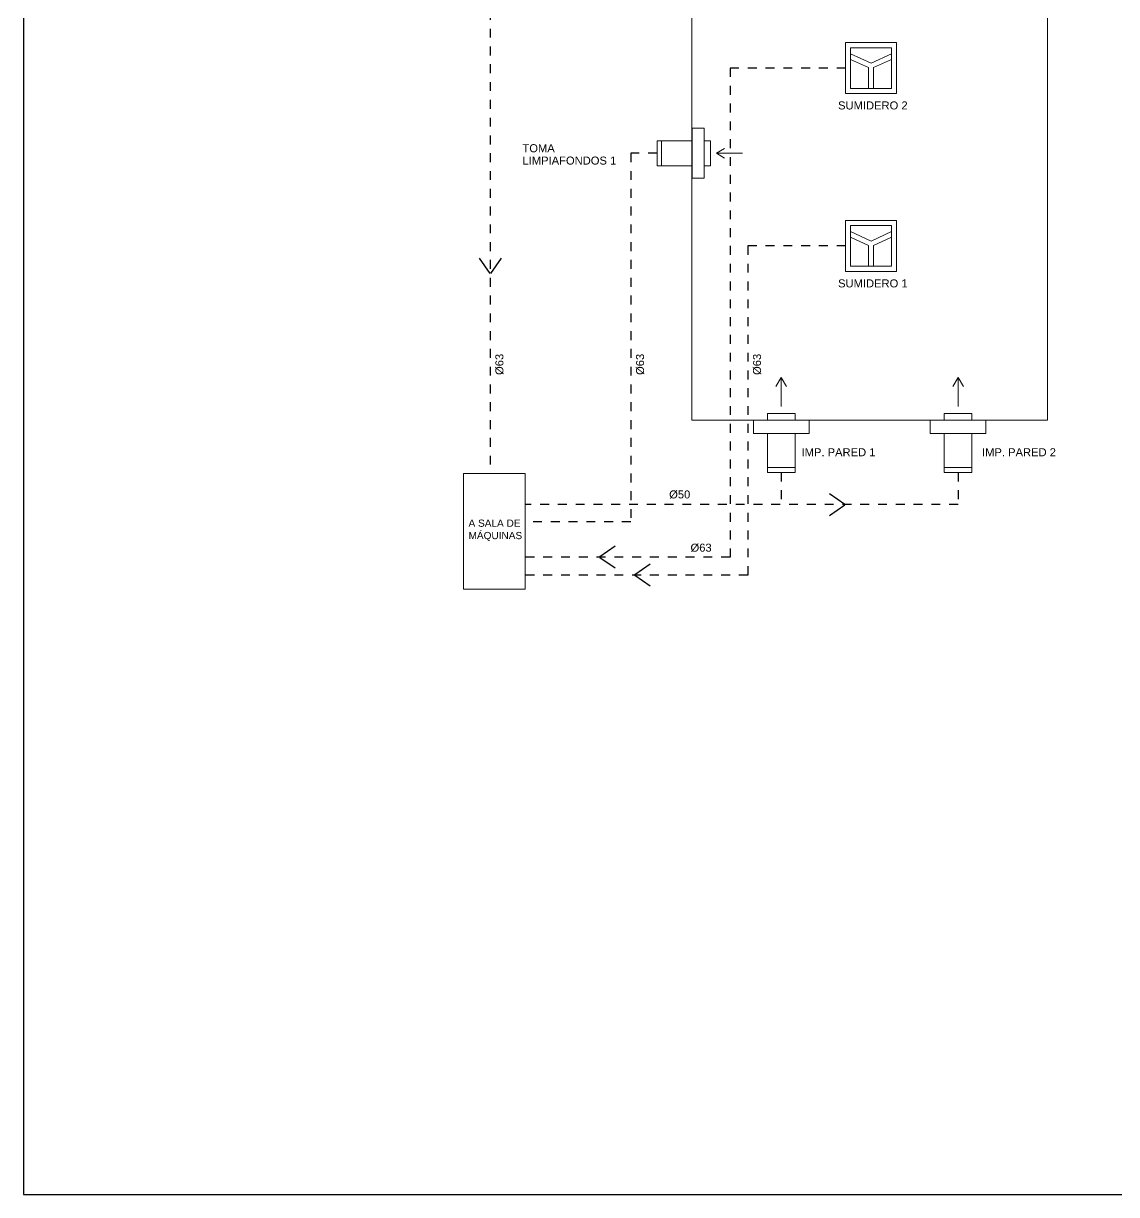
# Model space of a CAD drawing. Header units: millimetres. Extents: x 441156 to 441876, y 4514765 to 4515211.
# Drawn here: x 441304.72 to 441317.02, y 4514764.97 to 4514778.14 of the extents above; entities that cross this region are included whole.
import ezdxf

# ---------------------------------------------------------------- set-up
doc = ezdxf.new("R2010")
doc.units = ezdxf.units.MM
for name, pattern in [('CONTINUA', [0]), ('RAYITAS', [0.375, 0.25, -0.125]), ('RAYITAS2', [0.1875, 0.125, -0.0625])]:
    doc.linetypes.add(name, pattern=pattern)
doc.layers.add('01_cartela', color=6, linetype='Continuous', plot=False)
doc.layers.add('01_pilares baja', color=5, linetype='Continuous', lineweight=20)
doc.layers.add('G-ANNO-TEXT', color=7, linetype='Continuous', lineweight=9)
doc.layers.add('01_textos', color=7, linetype='Continuous')
for name, color, linetype, lineweight, true_color in [('05 ESQUEMAS HIDRAULICOS nuevos_dwg _6_', 7, 'Continuous', 18, 0x767676), ('0DM_ASPIRACION', 7, 'Continuous', 9, 0xa50000), ('0DM_SUMIDERO', 7, 'Continuous', 9, 0xa55291), ('A-DETL', 7, 'Continuous', 50, 0x008000)]:
    doc.layers.add(name, color=color, linetype=linetype, lineweight=lineweight, true_color=true_color)
doc.styles.add('Arial', font='arial.ttf', dxfattribs={"height": 0.09})
doc.styles.add('Arial_4', font='arial.ttf', dxfattribs={"height": 0.126})

# ---------------------------------------------------------------- blocks, each defined once
blk = doc.blocks.new('05 ESQUEMAS HIDRAULICOS nuevos_dwg_SUMIDERO-1107630-01_ARQ_INSTALACIÓN PISCINA CHAPOTEO')
at = {"layer": '0DM_SUMIDERO', "color": 223, "lineweight": 18, "true_color": 0xae74a7, "flags": 128}
for points in [[(284.473, 135.159), (283.874, 135.159), (283.874, 134.56), (284.473, 134.56)], [(284.414, 135.099), (283.934, 135.099), (283.934, 134.62), (284.414, 134.62)]]:
    blk.add_lwpolyline(points, close=True, dxfattribs=at)
for points in [[(284.144, 135.099), (284.144, 134.854), (283.934, 134.757)], [(284.204, 135.099), (284.204, 134.854), (284.414, 134.757)], [(283.934, 134.691), (284.174, 134.802), (284.414, 134.691)]]:
    blk.add_lwpolyline(points, dxfattribs=at)
blk = doc.blocks.new('05 ESQUEMAS HIDRAULICOS nuevos_dwg_IMP PARED-1107656-01_ARQ_INSTALACIÓN PISCINA CHAPOTEO')
at = {"layer": '0DM_ASPIRACION', "color": 160, "lineweight": 18, "true_color": 0x2a33ff}
for p, q in [((284.338, 132.983), (284.338, 132.394)), ((284.482, 132.688), (284.789, 132.688))]:
    blk.add_line(p, q, dxfattribs=at)
at = {"layer": '0DM_ASPIRACION', "color": 5, "lineweight": 18, "true_color": 0x0000ff}
blk.add_line((283.835, 132.835), (283.835, 132.541), dxfattribs=at)
at = {"layer": '0DM_ASPIRACION', "color": 5, "lineweight": 18, "true_color": 0x0000ff, "flags": 128}
blk.add_lwpolyline([(284.338, 132.394), (284.195, 132.394), (284.195, 132.983), (284.338, 132.983)], dxfattribs=at)
blk.add_lwpolyline([(284.195, 132.835), (284.195, 132.541), (283.783, 132.541), (283.783, 132.835)], close=True, dxfattribs=at)
at = {"layer": '0DM_ASPIRACION', "color": 160, "lineweight": 18, "true_color": 0x2a33ff, "flags": 128}
blk.add_lwpolyline([(284.41, 132.835), (284.41, 132.541), (284.338, 132.541), (284.338, 132.835)], close=True, dxfattribs=at)
blk.add_lwpolyline([(284.694, 132.632), (284.789, 132.688), (284.694, 132.745)], dxfattribs=at)
blk = doc.blocks.new('05 ESQUEMAS HIDRAULICOS nuevos_dwg_IMP PARED-V2-01_ARQ_INSTALACIÓN PISCINA CHAPOTEO')
at = {"layer": '0DM_ASPIRACION', "color": 160, "lineweight": 18, "true_color": 0x2a33ff}
for p, q in [((284.32, 132.983), (284.338, 132.983)), ((284.482, 132.688), (284.789, 132.688))]:
    blk.add_line(p, q, dxfattribs=at)
at = {"layer": '0DM_ASPIRACION', "color": 5, "lineweight": 18, "true_color": 0x0000ff}
blk.add_line((283.835, 132.835), (283.835, 132.541), dxfattribs=at)
at = {"layer": '0DM_ASPIRACION', "color": 5, "lineweight": 18, "true_color": 0x0000ff, "flags": 128}
blk.add_lwpolyline([(284.32, 132.394), (284.195, 132.394), (284.195, 132.983), (284.32, 132.983)], dxfattribs=at)
at = {"layer": '0DM_ASPIRACION', "color": 160, "lineweight": 18, "true_color": 0x2a33ff, "flags": 128}
for points in [[(284.338, 132.983), (284.338, 132.394), (284.32, 132.394)], [(284.694, 132.632), (284.789, 132.688), (284.694, 132.745)]]:
    blk.add_lwpolyline(points, dxfattribs=at)
at = {"layer": '0DM_ASPIRACION', "color": 5, "lineweight": 18, "true_color": 0x0000ff, "flags": 128}
blk.add_lwpolyline([(284.195, 132.835), (284.195, 132.541), (283.783, 132.541), (283.783, 132.835)], close=True, dxfattribs=at)
at = {"layer": '0DM_ASPIRACION', "color": 160, "lineweight": 18, "true_color": 0x2a33ff, "flags": 128}
blk.add_lwpolyline([(284.41, 132.835), (284.41, 132.541), (284.338, 132.541), (284.338, 132.835)], close=True, dxfattribs=at)
blk = doc.blocks.new('05 ESQUEMAS HIDRAULICOS nuevos_dwg_ASPIRACION-1107631-01_ARQ_INSTALACIÓN PISCINA CHAPOTEO')
at = {"layer": '0DM_ASPIRACION', "lineweight": 18}
blk.add_line((283.835, 132.835), (283.835, 132.541), dxfattribs=at)
at = {"layer": '0DM_ASPIRACION', "color": 15, "lineweight": 18, "true_color": 0xae3333}
for p, q in [((284.193, 132.835), (284.195, 132.835)), ((284.789, 132.688), (284.482, 132.688))]:
    blk.add_line(p, q, dxfattribs=at)
at = {"layer": '0DM_ASPIRACION', "color": 15, "lineweight": 18, "true_color": 0xae3333, "flags": 128}
for points in [[(284.338, 132.983), (284.338, 132.394), (284.195, 132.394), (284.195, 132.983)], [(284.41, 132.835), (284.41, 132.541), (284.338, 132.541), (284.338, 132.835)]]:
    blk.add_lwpolyline(points, close=True, dxfattribs=at)
at = {"layer": '0DM_ASPIRACION', "lineweight": 18, "flags": 128}
blk.add_lwpolyline([(284.193, 132.541), (283.783, 132.541), (283.783, 132.835), (284.193, 132.835)], dxfattribs=at)
at = {"layer": '0DM_ASPIRACION', "color": 15, "lineweight": 18, "true_color": 0xae3333, "flags": 128}
for points in [[(284.195, 132.835), (284.195, 132.541), (284.193, 132.541)], [(284.578, 132.745), (284.482, 132.688), (284.578, 132.632)]]:
    blk.add_lwpolyline(points, dxfattribs=at)

msp = doc.modelspace()

# ---------------------------------------------------------------- linework, layer by layer
at = {"layer": '01_cartela', "color": 3}
msp.add_lwpolyline([(441304.72224936, 4514786.50546476), (441304.72224936, 4514764.97044075), (441335.36023742, 4514764.97044075), (441335.36023742, 4514786.50546476)], close=True, dxfattribs=at)
at = {"layer": '01_pilares baja'}
for p, q in [((441312.24086938, 4514779.67650332), (441312.24086938, 4514773.67650332)), ((441316.24086938, 4514773.67650332), (441316.24086938, 4514779.67650332)), ((441312.24086938, 4514773.67650332), (441316.24086938, 4514773.67650332))]:
    msp.add_line(p, q, dxfattribs=at)
at = {"layer": 'A-DETL', "color": 136, "linetype": 'RAYITAS', "lineweight": -3, "ltscale": 0.25, "true_color": 0x008080}
msp.add_line((441309.9721353, 4514780.47650332), (441309.9721353, 4514773.07650332), dxfattribs=at)
at = {"layer": 'A-DETL', "color": 11, "linetype": 'RAYITAS', "lineweight": -3, "ltscale": 0.25, "true_color": 0xff8040}
for p, q in [((441313.96936635, 4514777.63430434), (441312.66936635, 4514777.63430434)), ((441312.66936635, 4514777.63430434), (441312.66936635, 4514772.13430434)), ((441313.96936635, 4514775.63430434), (441312.86936635, 4514775.63430434)), ((441312.86936635, 4514775.63430434), (441312.86936635, 4514771.93430434)), ((441312.66936635, 4514772.13430434), (441310.36634694, 4514772.13430434)), ((441312.86936635, 4514771.93430434), (441310.36634694, 4514771.93430434))]:
    msp.add_line(p, q, dxfattribs=at)
at = {"layer": 'A-DETL', "color": 36, "linetype": 'RAYITAS2', "lineweight": -3, "ltscale": 0.25, "true_color": 0x804000}
for p, q in [((441311.55420777, 4514776.67650329), (441311.55420777, 4514772.53430434)), ((441311.84939942, 4514776.67650329), (441311.55420777, 4514776.67650329)), ((441311.55420777, 4514772.53430434), (441310.36634694, 4514772.53430434))]:
    msp.add_line(p, q, dxfattribs=at)
at = {"layer": 'A-DETL', "color": 136, "linetype": 'CONTINUA', "lineweight": -3, "ltscale": 0.25, "true_color": 0x008080}
for p, q in [((441309.8487762, 4514775.49650618), (441309.96770112, 4514775.32494559)), ((441310.0954944, 4514775.49650618), (441309.97656949, 4514775.32494559))]:
    msp.add_line(p, q, dxfattribs=at)
at = {"layer": 'A-DETL', "color": 7, "lineweight": 18}
for p, q in [((441309.6721353, 4514773.07650332), (441310.36634694, 4514773.07650332)), ((441309.6721353, 4514771.77430434), (441309.6721353, 4514773.07650332)), ((441310.36634694, 4514773.07650332), (441310.36634694, 4514771.77430434)), ((441310.36634694, 4514771.77430434), (441309.6721353, 4514771.77430434))]:
    msp.add_line(p, q, dxfattribs=at)
at = {"layer": 'A-DETL', "color": 4, "linetype": 'RAYITAS2', "lineweight": -3, "ltscale": 0.25, "true_color": 0x00ffff}
for p, q in [((441313.24569213, 4514773.08774473), (441313.24569213, 4514772.72774473)), ((441315.23385695, 4514773.08735782), (441315.23385695, 4514772.72735782)), ((441315.23385695, 4514772.72774473), (441310.36634694, 4514772.72774473))]:
    msp.add_line(p, q, dxfattribs=at)
at = {"layer": 'A-DETL', "color": 4, "linetype": 'CONTINUA', "lineweight": -3, "ltscale": 0.25, "true_color": 0x00ffff}
for p, q in [((441313.78838175, 4514772.85110384), (441313.95994235, 4514772.73217892)), ((441313.78838175, 4514772.60438563), (441313.95994235, 4514772.72331055))]:
    msp.add_line(p, q, dxfattribs=at)
at = {"layer": 'A-DETL', "color": 11, "linetype": 'CONTINUA', "lineweight": -3, "ltscale": 0.25, "true_color": 0xff8040}
for p, q in [((441311.37705007, 4514772.25766344), (441311.20548947, 4514772.13873853)), ((441311.37705007, 4514772.01094524), (441311.20548947, 4514772.12987015)), ((441311.77180689, 4514772.05766344), (441311.60024629, 4514771.93873852)), ((441311.77180689, 4514771.81094524), (441311.60024629, 4514771.92987015))]:
    msp.add_line(p, q, dxfattribs=at)

# ---------------------------------------------------------------- block references
at = {"layer": '05 ESQUEMAS HIDRAULICOS nuevos_dwg _6_', "color": 223, "lineweight": 18, "true_color": 0xae74a7, "xscale": 0.9554781964015228, "yscale": 0.9554781964015228, "zscale": 0.9554781964015228, "rotation": 180}
for p in [(441585.77748146, 4514906.48951556), (441585.77748146, 4514904.48951556)]:
    msp.add_blockref('05 ESQUEMAS HIDRAULICOS nuevos_dwg_SUMIDERO-1107630-01_ARQ_INSTALACIÓN PISCINA CHAPOTEO', p, dxfattribs=at)
at = {"layer": '05 ESQUEMAS HIDRAULICOS nuevos_dwg _6_', "color": 15, "lineweight": 18, "true_color": 0xae3333, "extrusion": (0, 0, -1), "xscale": 0.9554781964015228, "yscale": 0.9554781964015228, "zscale": -0.9554781964015228, "rotation": 180}
msp.add_blockref('05 ESQUEMAS HIDRAULICOS nuevos_dwg_ASPIRACION-1107631-01_ARQ_INSTALACIÓN PISCINA CHAPOTEO', (-441040.70095696, 4514903.45727562), dxfattribs=at)
at = {"layer": '05 ESQUEMAS HIDRAULICOS nuevos_dwg _6_', "color": 160, "lineweight": 18, "true_color": 0x2a33ff, "extrusion": (0, 0, -1), "xscale": 1.060581858587549, "yscale": 1.060581858587549, "zscale": -1.060581858587549, "rotation": 90.00000000000017}
for name, p in [('05 ESQUEMAS HIDRAULICOS nuevos_dwg_IMP PARED-1107656-01_ARQ_INSTALACIÓN PISCINA CHAPOTEO', (-441172.51889415, 4514472.11267262)), ('05 ESQUEMAS HIDRAULICOS nuevos_dwg_IMP PARED-V2-01_ARQ_INSTALACIÓN PISCINA CHAPOTEO', (-441174.50705897, 4514472.1122857))]:
    msp.add_blockref(name, p, dxfattribs=at)

# ---------------------------------------------------------------- texts
at = {"layer": '01_textos', "color": 5, "char_height": 0.081, "width": 1.6414551562, "attachment_point": 1, "style": 'Arial'}
for s, insert in [('A SALA DE', (441309.72834458, 4514772.5584587)), ('MÁQUINAS', (441309.72834458, 4514772.41955245))]:
    msp.add_mtext(s, dxfattribs=dict(at, insert=insert))
at = {"layer": 'G-ANNO-TEXT', "char_height": 0.09, "attachment_point": 1, "style": 'Arial_4'}
for s, insert, width in [('SUMIDERO 2', (441313.88448492, 4514777.25911595), 0.9259490625), ('TOMA', (441310.33499957, 4514776.77801318), 0.43291125), ('LIMPIAFONDOS 1', (441310.33499957, 4514776.63910693), 1.2466240625), ('SUMIDERO 1', (441313.88448492, 4514775.25843673), 0.9259490625), ('IMP. PARED 1', (441313.47381027, 4514773.36009733), 0.9820671875), ('IMP. PARED 2', (441315.50350449, 4514773.36009733), 0.9820671875), ('Ø50', (441311.984809, 4514772.88620956), 0.2845990625), ('Ø63', (441312.22513213, 4514772.28773072), 0.2845990625)]:
    msp.add_mtext(s, dxfattribs=dict(at, insert=insert, width=width))
at = {"layer": 'G-ANNO-TEXT', "char_height": 0.09, "width": 0.2845990625, "attachment_point": 1, "rotation": 90, "style": 'Arial_4'}
for insert in [(441310.03032056, 4514774.18423627), (441311.61239302, 4514774.18423627), (441312.92755161, 4514774.18423627)]:
    msp.add_mtext('Ø63', dxfattribs=dict(at, insert=insert))

doc.saveas('drawing.dxf')
